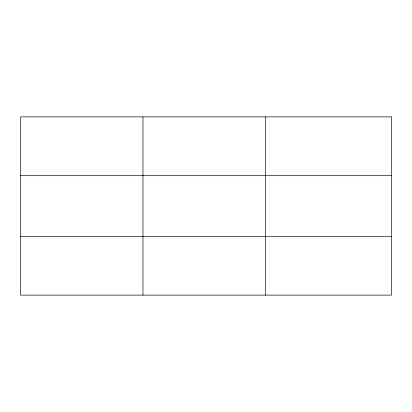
<?xml version="1.0" encoding="UTF-8"?>
<svg xmlns="http://www.w3.org/2000/svg" width="412" height="412" viewBox="0 0 412 412"><rect width="100%" height="100%" fill="white"/><g stroke="black" fill="none" stroke-linecap="round" stroke-linejoin="round"><path stroke-width="0.62" d="M142.964 116.879L142.964 295.121M265.328 116.879L265.328 295.121M20.6 175.697L391.4 175.697M20.6 236.303L391.4 236.303M391.4 116.879L391.4 295.121L20.6 295.121L20.6 116.879L391.4 116.879"/></g></svg>
